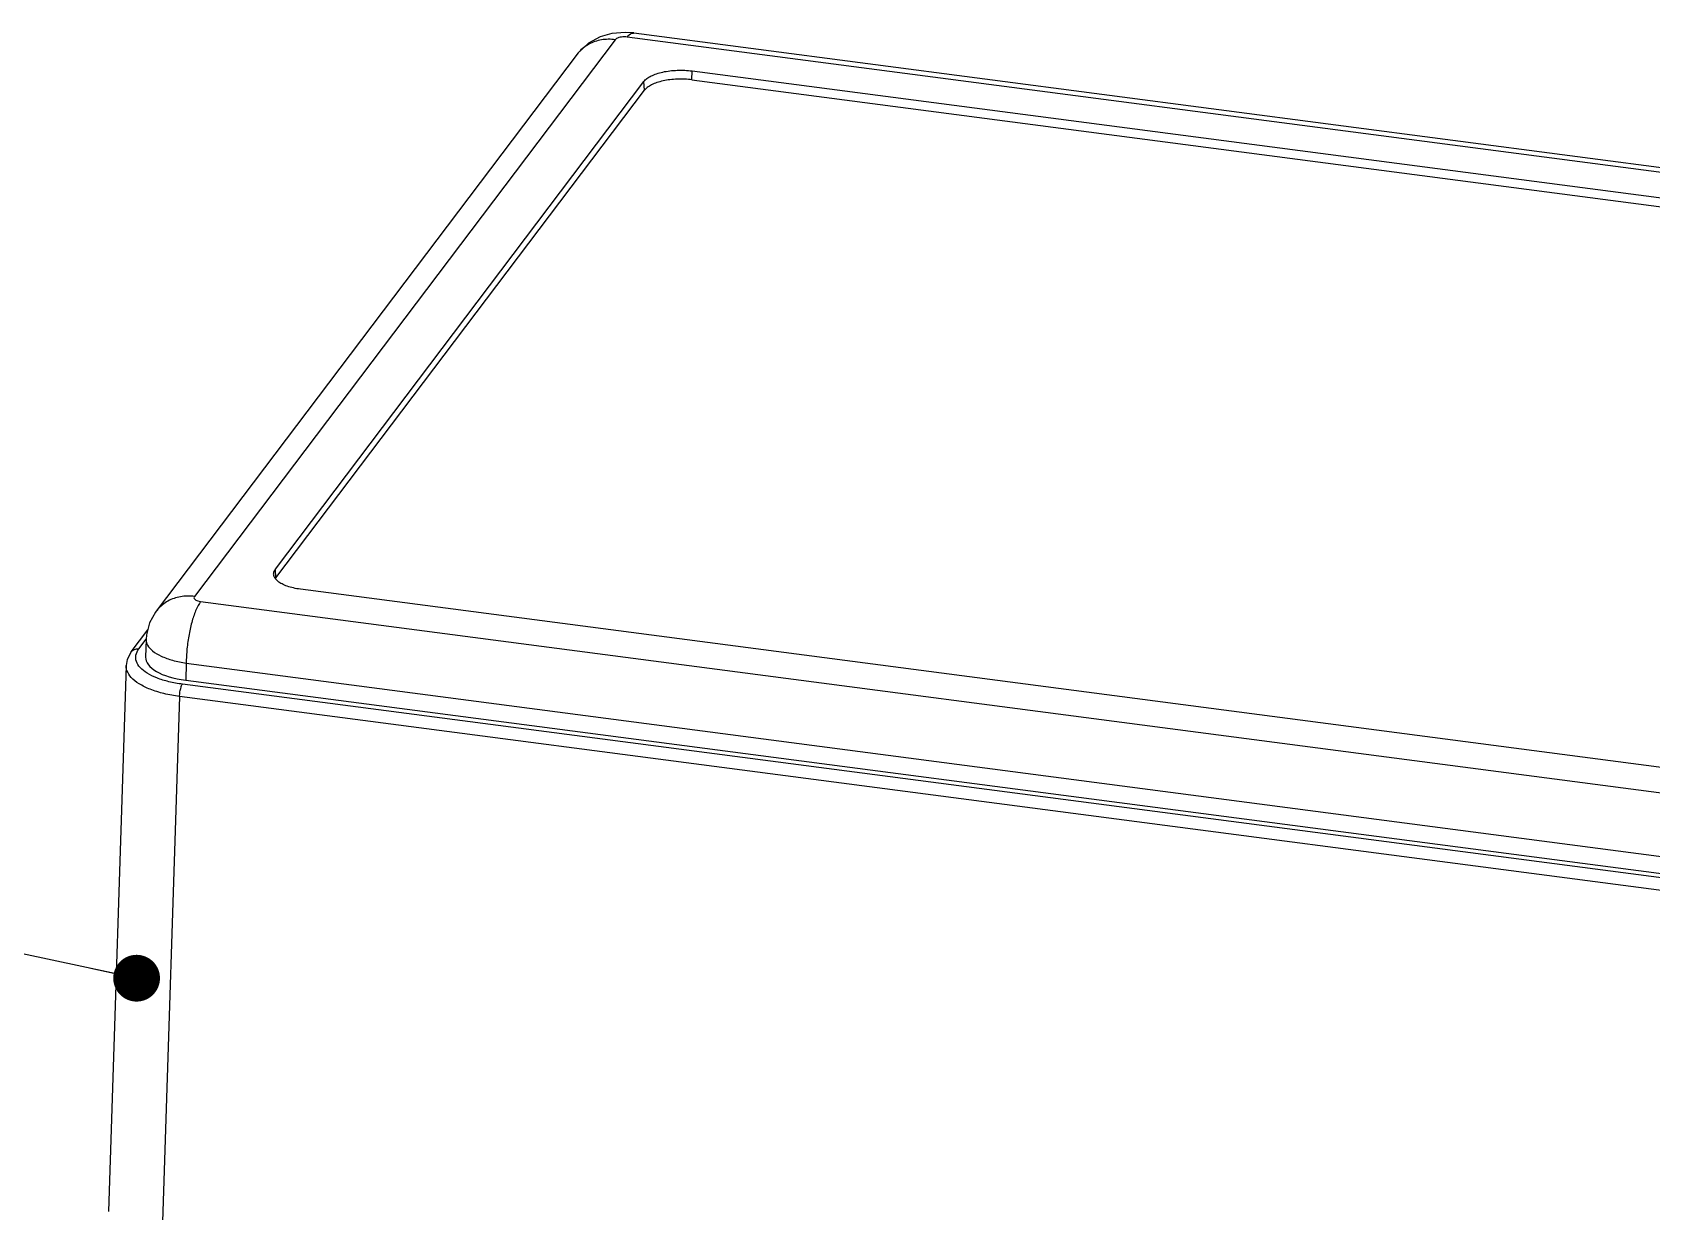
# Model space of a CAD drawing. Header units: millimetres. Extents: x 1893 to 2294, y -410 to -132.
# Drawn here: x 1968.7 to 2036.3, y -352.7 to -303.6 of the extents above; entities that cross this region are included whole.
import ezdxf

# ---------------------------------------------------------------- set-up
doc = ezdxf.new("R2010")
doc.units = ezdxf.units.MM
doc.layers.add('06___PRT_ALL_SURFS', color=7, linetype='Continuous')
doc.layers.add('from', color=7, linetype='Continuous', lineweight=13)
doc.styles.get("Standard").update_dxf_attribs({"font": 'txt', "bigfont": 'gbcbig.shx'})
doc.dimstyles.new('ISO', dxfattribs={"dimscale": 0.6, "dimtxt": 2.5, "dimasz": 2.5, "dimexe": 1.25, "dimexo": 0.625, "dimtad": 0, "dimdsep": 46, "dimtxsty": 'Standard', "dimblk": 'OPEN', "dimcen": 0, "dimclrd": 4, "dimclre": 4, "dimadec": 0, "dimazin": 0, "dimtfac": 1, "dimtofl": 0, "dimtmove": 0, "dimatfit": 3, "dimfxl": 1, "dimarcsym": 0})

# ---------------------------------------------------------------- blocks, each defined once
blk = doc.blocks.new('_Open')
at = {"color": 0, "linetype": 'ByBlock', "lineweight": -2}
for p, q in [((-1, 0.167), (0, 0)), ((-1, -0.167), (0, 0)), ((0, 0), (-1, 0))]:
    blk.add_line(p, q, dxfattribs=at)

msp = doc.modelspace()

# ---------------------------------------------------------------- linework, layer by layer
at = {"color": 7, "linetype": 'Continuous'}
for p, q in [((1996.255, -305.568), (1996.26, -305.196)), ((1996.26, -305.196), (2090.246, -317.5)), ((1978.886, -325.958), (1994.25, -305.639)), ((1994.271, -306.004), (1994.25, -305.639)), ((1996.255, -305.568), (2090.24, -317.871)), ((1978.907, -326.323), (1994.271, -306.004)), ((1978.907, -326.323), (1978.886, -325.958)), ((2073.911, -339.103), (1979.925, -326.799)), ((1972.872, -329.408), (1973.565, -328.492)), ((1973.19, -329.286), (1973.497, -328.881)), ((1972.66, -329.977), (1971.92, -352.74)), ((1975.166, -329.883), (1975.143, -330.595)), ((2075.914, -343.968), (1975.008, -330.759)), ((1975.143, -330.595), (2076.028, -343.802)), ((1974.888, -331.273), (1974.148, -354.033)), ((2075.794, -344.482), (1974.888, -331.273))]:
    msp.add_line(p, q, dxfattribs=at)
msp.add_lwpolyline([(1972.87, -329.411), (1972.705, -329.722), (1972.66, -329.977)], dxfattribs=at)
for centre, radius, start, end in [((1979.097, -326.163), 0.287, 183.24645, 191.16309), ((1979.262, -326.592), 0.445, 142.8367, 148.5266)]:
    msp.add_arc(centre, radius, start, end, dxfattribs=at)
msp.add_ellipse((1975.873, -329.632), major_axis=(2.401, 0.009), ratio=0.420034, start_param=3.12611, end_param=4.401888, dxfattribs=at)
for points, start_tangent, end_tangent in [([(1994.552, -305.408), (1994.776, -305.316), (1995.04, -305.243), (1995.331, -305.193), (1995.639, -305.169), (1995.953, -305.17), (1996.26, -305.196)], (0.894345, 0.447378), (0.99154, -0.129804)), ([(1994.25, -305.639), (1994.374, -305.517)], (0.603133, 0.797641), (0.794572, 0.607169)), ([(1996.255, -305.568), (1995.952, -305.541), (1995.642, -305.54), (1995.338, -305.565), (1995.05, -305.614), (1994.791, -305.685), (1994.569, -305.777), (1994.393, -305.884), (1994.271, -306.004)], (-0.99154, 0.129804), (-0.603133, -0.797641)), ([(1994.374, -305.517), (1994.552, -305.408)], (0.794572, 0.607169), (0.894345, 0.447378)), ([(1978.811, -326.179), (1978.82, -326.087), (1978.886, -325.958)], (-0.057123, 0.998367), (0.603133, 0.797641)), ([(1978.873, -326.348), (1978.816, -326.218)], (-0.565076, 0.825039), (-0.194154, 0.980971)), ([(1978.989, -326.47), (1978.873, -326.348)], (-0.777464, 0.628928), (-0.565076, 0.825039)), ([(1979.925, -326.799), (1979.637, -326.748), (1979.378, -326.674), (1979.159, -326.58), (1978.989, -326.47)], (-0.99154, 0.129804), (-0.777464, 0.628928)), ([(1972.872, -329.408), (1973.002, -329.309), (1973.19, -329.286)], (0.604023, 0.796967), (0.99154, -0.129804)), ([(1975.008, -330.759), (1974.437, -330.653), (1973.936, -330.497), (1973.53, -330.296), (1973.242, -330.063), (1973.085, -329.808), (1973.068, -329.544), (1973.19, -329.286)], (-0.991529, 0.129889), (0.602853, 0.797853)), ([(1974.888, -331.273), (1974.234, -331.15), (1973.661, -330.969), (1973.199, -330.74), (1972.87, -330.474), (1972.691, -330.183), (1972.66, -329.978)], (-0.991127, 0.132917), (0.025629, 0.999672)), ([(1974.888, -331.273), (1974.904, -331.072), (1974.948, -330.885), (1975.008, -330.759)], (0.005178, 0.999987), (0.603133, 0.797641))]:
    msp.add_spline(points, degree=3, dxfattribs=dict(at, start_tangent=start_tangent, end_tangent=end_tangent))
at = {"layer": '06___PRT_ALL_SURFS', "color": 7, "linetype": 'Continuous'}
for p, q in [((1993.824, -303.616), (1993.478, -303.591)), ((2094.404, -316.986), (1993.558, -303.784)), ((1993.824, -303.616), (2094.671, -316.818)), ((1991.468, -304.501), (1973.917, -327.713)), ((1993.055, -303.895), (1975.506, -327.103)), ((1975.766, -327.313), (2076.613, -340.515)), ((1973.495, -328.902), (1973.471, -329.626)), ((1975.166, -329.883), (2076.012, -343.085))]:
    msp.add_line(p, q, dxfattribs=at)
for points in [[(1993.478, -303.591), (1992.914, -303.64), (1992.428, -303.78), (1991.947, -304.04), (1991.508, -304.45), (1991.468, -304.501)], [(1973.917, -327.713), (1973.885, -327.755), (1973.64, -328.204), (1973.512, -328.694), (1973.495, -328.902)]]:
    msp.add_lwpolyline(points, dxfattribs=at)
for points, start_tangent, end_tangent in [([(1993.558, -303.784), (1993.434, -303.776), (1993.311, -303.785), (1993.199, -303.81), (1993.111, -303.848), (1993.055, -303.895)], (-0.991548, 0.129743), (-0.603444, -0.797405)), ([(1993.558, -303.784), (1993.742, -303.626), (1993.823, -303.623)], (0.603133, 0.797641), (0.989193, -0.146621)), ([(1993.055, -303.895), (1992.476, -303.905), (1991.952, -304.086), (1991.534, -304.42), (1991.468, -304.501)], (-0.99154, 0.129803), (-0.603953, -0.79702)), ([(1975.506, -327.103), (1974.927, -327.113), (1974.404, -327.294), (1973.985, -327.629), (1973.918, -327.711)], (-0.99154, 0.129803), (-0.602689, -0.797976)), ([(1975.766, -327.313), (1975.582, -327.643), (1975.416, -328.114), (1975.283, -328.68), (1975.197, -329.289), (1975.166, -329.883)], (-0.603133, -0.797641), (-0.005178, -0.999987)), ([(1975.506, -327.103), (1975.488, -327.155), (1975.508, -327.207), (1975.565, -327.253), (1975.655, -327.29), (1975.766, -327.313)], (-0.602955, -0.797775), (0.991526, -0.12991)), ([(1973.495, -328.902), (1973.55, -329.125), (1973.763, -329.369)], (-0.019325, -0.999813), (0.779707, -0.626144)), ([(1973.763, -329.369), (1974.121, -329.587), (1974.599, -329.762), (1975.166, -329.883)], (0.779707, -0.626144), (0.98865, -0.150239))]:
    msp.add_spline(points, degree=3, dxfattribs=dict(at, start_tangent=start_tangent, end_tangent=end_tangent))

# ---------------------------------------------------------------- leaders
at = {"layer": 'from'}
msp.add_leader([(1973.096, -343.012), (1951.645, -338.457)], dimstyle='ISO', override={"dimscale": 1, "dimasz": 1.95, "dimexo": 0.125, "dimadec": 2, "dimazin": 2, "dimldrblk": 'Dot'}, dxfattribs=at)

doc.saveas('drawing.dxf')
